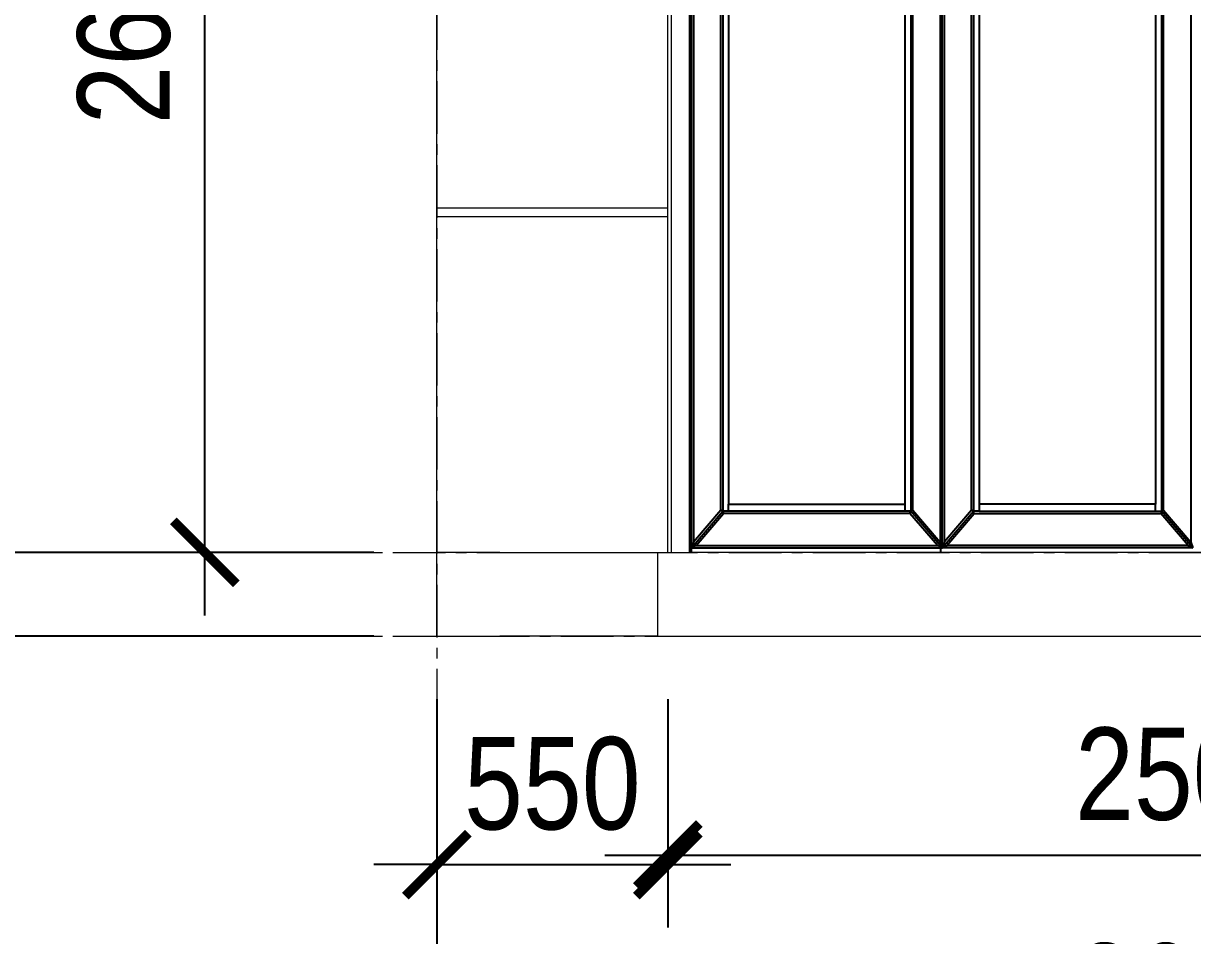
# Model space of a CAD drawing. Header units: inches. Extents: x 236662 to 497023, y -248575 to 81795.
# Drawn here: x 291376 to 294160, y -101165 to -98991 of the extents above; entities that cross this region are included whole.
import ezdxf

# ---------------------------------------------------------------- set-up
doc = ezdxf.new("R2010")
doc.units = ezdxf.units.IN
doc.header["$LTSCALE"] = 10
doc.header["$MEASUREMENT"] = 0
doc.linetypes.add('CENTER', pattern=[2, 1.25, -0.25, 0.25, -0.25])
for name, color, linetype, lineweight in [('02. HP_BE TONG', 1, 'Continuous', 35), ('05. HP_TRUC', 251, 'CENTER', 5), ('06. HP_THAY 1', 134, 'Continuous', 15)]:
    doc.layers.add(name, color=color, linetype=linetype, lineweight=lineweight)
doc.layers.add('04. HP_CUA', color=153, linetype='Continuous')
doc.layers.add('08. HP_DIM', color=118, linetype='Continuous')
doc.styles.add('text2', font='VHELVCN.TTF')
doc.dimstyles.new('AL-100', dxfattribs={"dimtxt": 220, "dimasz": 150, "dimexe": 150, "dimexo": 150, "dimgap": 80, "dimtad": 1, "dimdec": 0, "dimzin": 9, "dimtxsty": 'text2', "dimblk": 'ARCHTICK', "dimcen": 1, "dimdle": 150, "dimclrd": 256, "dimclre": 256, "dimclrt": 7, "dimadec": 0, "dimazin": 0, "dimtfac": 1, "dimtdec": 0, "dimtix": 1, "dimtmove": 2, "dimatfit": 3, "dimldrblk": 'ARCHTICK', "dimfxl": 1, "dimtolj": 1, "dimtzin": 0, "dimlwd": -1, "dimlwe": -1, "dimarcsym": 0})

# ---------------------------------------------------------------- blocks, each defined once
blk = doc.blocks.new('KHUNG TEN A-3')
at = {"layer": '02. HP_BE TONG', "color": 1, "const_width": 0.5}
blk.add_lwpolyline([(15, 5), (415, 5), (415, 292), (15, 292)], close=True, dxfattribs=at)
at = {"layer": '06. HP_THAY 1'}
blk.add_lwpolyline([(0, 297), (420, 297), (420, 0), (0, 0)], close=True, dxfattribs=at)
at = {"layer": 'Defpoints'}
blk.add_lwpolyline([(0, 0), (420, 0), (420, 297), (0, 297)], close=True, dxfattribs=at)
blk = doc.blocks.new('_ArchTick')
at = {"color": 0, "linetype": 'ByBlock', "const_width": 0.15}
blk.add_lwpolyline([(-0.5, -0.5), (0.5, 0.5)], dxfattribs=at)
blk = doc.blocks.new('*D244')
at = {"layer": '08. HP_DIM', "transparency": 16777216}
for p, q in [((292360.4, -100601.7), (292360.4, -101145.6)), ((292910.4, -100601.7), (292910.4, -101145.6)), ((292360.4, -100995.6), (292210.4, -100995.6)), ((292360.4, -100995.6), (292910.4, -100995.6)), ((292910.4, -100995.6), (293060.4, -100995.6))]:
    blk.add_line(p, q, dxfattribs=at)
at = {"layer": 'Defpoints', "color": 0, "transparency": 16777216}
for p in [(292360.4, -100451.7), (292910.4, -100451.7), (292910.4, -100995.6)]:
    blk.add_point(p, dxfattribs=at)
at = {"layer": '08. HP_DIM', "transparency": 16777216, "xscale": 150, "yscale": 150, "zscale": 150}
blk.add_blockref('_ArchTick', (292360.4, -100995.6), dxfattribs=at)
at = {"layer": '08. HP_DIM', "transparency": 16777216, "xscale": 150, "yscale": 150, "zscale": 150, "rotation": 180}
blk.add_blockref('_ArchTick', (292910.4, -100995.6), dxfattribs=at)
at = {"layer": '08. HP_DIM', "color": 7, "transparency": 16777216, "insert": (292635.4, -100803.3), "char_height": 220, "attachment_point": 5, "style": 'text2'}
blk.add_mtext('\\A1;550', dxfattribs=at)
blk = doc.blocks.new('*D245')
at = {"layer": '08. HP_DIM', "transparency": 16777216}
for p, q in [((292910.4, -100601.7), (292910.4, -101122.8)), ((295410.4, -100601.7), (295410.4, -101122.8)), ((292760.4, -100972.8), (295560.4, -100972.8))]:
    blk.add_line(p, q, dxfattribs=at)
at = {"layer": 'Defpoints', "color": 0, "transparency": 16777216}
for p in [(292910.4, -100451.7), (295410.4, -100451.7), (295410.4, -100972.8)]:
    blk.add_point(p, dxfattribs=at)
at = {"layer": '08. HP_DIM', "transparency": 16777216, "xscale": 150, "yscale": 150, "zscale": 150, "rotation": 180}
blk.add_blockref('_ArchTick', (292910.4, -100972.8), dxfattribs=at)
at = {"layer": '08. HP_DIM', "transparency": 16777216, "xscale": 150, "yscale": 150, "zscale": 150}
blk.add_blockref('_ArchTick', (295410.4, -100972.8), dxfattribs=at)
at = {"layer": '08. HP_DIM', "color": 7, "transparency": 16777216, "insert": (294160.4, -100780.5), "char_height": 220, "attachment_point": 5, "style": 'text2'}
blk.add_mtext('\\A1;2500', dxfattribs=at)
blk = doc.blocks.new('*D247')
at = {"layer": '08. HP_DIM', "transparency": 16777216}
for p, q in [((292360.4, -100601.7), (292360.4, -101636.8)), ((295960.4, -100601.7), (295960.4, -101636.8)), ((292210.4, -101486.8), (296110.4, -101486.8))]:
    blk.add_line(p, q, dxfattribs=at)
at = {"layer": 'Defpoints', "color": 0, "transparency": 16777216}
for p in [(292360.4, -100451.7), (295960.4, -100451.7), (295960.4, -101486.8)]:
    blk.add_point(p, dxfattribs=at)
at = {"layer": '08. HP_DIM', "transparency": 16777216, "xscale": 150, "yscale": 150, "zscale": 150, "rotation": 180}
blk.add_blockref('_ArchTick', (292360.4, -101486.8), dxfattribs=at)
at = {"layer": '08. HP_DIM', "transparency": 16777216, "xscale": 150, "yscale": 150, "zscale": 150}
blk.add_blockref('_ArchTick', (295960.4, -101486.8), dxfattribs=at)
at = {"layer": '08. HP_DIM', "color": 7, "transparency": 16777216, "insert": (294160.4, -101294.4), "char_height": 220, "attachment_point": 5, "style": 'text2'}
blk.add_mtext('\\A1;3600', dxfattribs=at)
blk = doc.blocks.new('*D248')
at = {"layer": '08. HP_DIM', "transparency": 16777216}
for p, q in [((291216.5, -100251.7), (291216.5, -100101.7)), ((292210.4, -100251.7), (291066.5, -100251.7)), ((291216.5, -100451.7), (291216.5, -100251.7)), ((292210.4, -100451.7), (291066.5, -100451.7)), ((291216.5, -100451.7), (291216.5, -100601.7))]:
    blk.add_line(p, q, dxfattribs=at)
at = {"layer": 'Defpoints', "color": 0, "transparency": 16777216}
for p in [(291216.5, -100251.7), (292360.4, -100251.7), (292360.4, -100451.7)]:
    blk.add_point(p, dxfattribs=at)
at = {"layer": '08. HP_DIM', "transparency": 16777216, "xscale": 150, "yscale": 150, "zscale": 150}
for p, rotation in [((291216.5, -100251.7), 270), ((291216.5, -100451.7), 90)]:
    blk.add_blockref('_ArchTick', p, dxfattribs=dict(at, rotation=rotation))
at = {"layer": '08. HP_DIM', "color": 7, "transparency": 16777216, "insert": (291024.1, -100351.7), "char_height": 220, "attachment_point": 5, "rotation": 90, "style": 'text2'}
blk.add_mtext('\\A1;200', dxfattribs=at)
blk = doc.blocks.new('*D249')
at = {"layer": '08. HP_DIM', "transparency": 16777216}
for p, q in [((291216.5, -100401.7), (291216.5, -96001.7)), ((292210.4, -96151.7), (291066.5, -96151.7)), ((292210.4, -100251.7), (291066.5, -100251.7))]:
    blk.add_line(p, q, dxfattribs=at)
at = {"layer": 'Defpoints', "color": 0, "transparency": 16777216}
for p in [(291216.5, -96151.7), (292360.4, -96151.7), (292360.4, -100251.7)]:
    blk.add_point(p, dxfattribs=at)
at = {"layer": '08. HP_DIM', "transparency": 16777216, "xscale": 150, "yscale": 150, "zscale": 150}
for p, rotation in [((291216.5, -96151.7), 90), ((291216.5, -100251.7), 270)]:
    blk.add_blockref('_ArchTick', p, dxfattribs=dict(at, rotation=rotation))
at = {"layer": '08. HP_DIM', "color": 7, "transparency": 16777216, "insert": (291024.1, -98201.7), "char_height": 220, "attachment_point": 5, "rotation": 90, "style": 'text2'}
blk.add_mtext('\\A1;4100', dxfattribs=at)
blk = doc.blocks.new('*D253')
at = {"layer": '08. HP_DIM', "transparency": 16777216}
for p, q in [((290534.5, -100401.7), (290534.5, -83540.7)), ((292210.4, -83690.7), (290384.5, -83690.7)), ((292210.4, -100251.7), (290384.5, -100251.7))]:
    blk.add_line(p, q, dxfattribs=at)
at = {"layer": 'Defpoints', "color": 0, "transparency": 16777216}
for p in [(290534.5, -83690.7), (292360.4, -83690.7, 4), (292360.4, -100251.7)]:
    blk.add_point(p, dxfattribs=at)
at = {"layer": '08. HP_DIM', "transparency": 16777216, "xscale": 150, "yscale": 150, "zscale": 150}
for p, rotation in [((290534.5, -83690.7), 90), ((290534.5, -100251.7), 270)]:
    blk.add_blockref('_ArchTick', p, dxfattribs=dict(at, rotation=rotation))
at = {"layer": '08. HP_DIM', "color": 7, "transparency": 16777216, "insert": (290342.1, -91971.2), "char_height": 220, "attachment_point": 5, "rotation": 90, "style": 'text2'}
blk.add_mtext('\\A1;16561', dxfattribs=at)
blk = doc.blocks.new('*D265')
at = {"layer": '08. HP_DIM', "transparency": 16777216}
for p, q in [((291808, -100401.7), (291808, -97501.7)), ((292760.4, -97651.7), (291658, -97651.7)), ((292210.4, -100251.7), (291658, -100251.7))]:
    blk.add_line(p, q, dxfattribs=at)
at = {"layer": 'Defpoints', "color": 0, "transparency": 16777216}
for p in [(291808, -97651.7), (292910.4, -97651.7), (292360.4, -100251.7)]:
    blk.add_point(p, dxfattribs=at)
at = {"layer": '08. HP_DIM', "transparency": 16777216, "xscale": 150, "yscale": 150, "zscale": 150}
for p, rotation in [((291808, -97651.7), 90), ((291808, -100251.7), 270)]:
    blk.add_blockref('_ArchTick', p, dxfattribs=dict(at, rotation=rotation))
at = {"layer": '08. HP_DIM', "color": 7, "transparency": 16777216, "insert": (291615.7, -98951.7), "char_height": 220, "attachment_point": 5, "rotation": 90, "style": 'text2'}
blk.add_mtext('\\A1;2600', dxfattribs=at)

msp = doc.modelspace()

# ---------------------------------------------------------------- linework, layer by layer
at = {"layer": '04. HP_CUA'}
for p, q in [((292961.7, -98086.5), (292961.7, -100251.7)), ((292966.4, -100240.8), (292966.4, -98086.5)), ((292971.1, -98086.5), (292971.1, -100227.6)), ((293036.4, -100151.1), (293036.4, -98086.5)), ((293041, -98086.5), (293041, -100153.4)), ((293055, -98086.5), (293055, -100137)), ((293474.8, -98086.5), (293474.8, -100137)), ((293488.8, -98086.5), (293488.8, -100153.4)), ((293493.5, -100151.1), (293493.5, -98086.5)), ((293558.8, -98086.5), (293558.8, -100227.6)), ((293563.4, -100240.8), (293563.4, -98086.5)), ((293568.1, -98086.5), (293568.1, -100227.6)), ((293633.4, -100151.1), (293633.4, -98086.5)), ((293638, -98086.5), (293638, -100153.4)), ((293652, -98086.5), (293652, -100137)), ((294071.8, -98086.5), (294071.8, -100137)), ((294085.8, -98086.5), (294085.8, -100153.4)), ((294090.5, -100151.1), (294090.5, -98086.5)), ((294155.8, -98086.5), (294155.8, -100227.6)), ((293055, -100137), (293474.8, -100137)), ((293055, -100153.4), (293055, -100137)), ((293474.8, -100137), (293474.8, -100153.4)), ((294071.8, -100137), (293652, -100137)), ((293652, -100137), (293652, -100153.4)), ((294071.8, -100153.4), (294071.8, -100137)), ((292966.4, -100240.8), (293041, -100153.4)), ((293036.4, -100151.1), (292971.1, -100227.6)), ((292977.7, -100235.3), (293043, -100158.9)), ((293041, -100153.4), (293036.4, -100151.1)), ((293041, -100153.4), (293043, -100158.9)), ((293055, -100153.4), (293041, -100153.4)), ((293486.9, -100158.9), (293043, -100158.9)), ((293474.8, -100153.4), (293055, -100153.4)), ((293488.8, -100153.4), (293474.8, -100153.4)), ((293486.9, -100158.9), (293488.8, -100153.4)), ((293552.2, -100235.3), (293486.9, -100158.9)), ((293488.8, -100153.4), (293493.5, -100151.1)), ((293563.4, -100240.8), (293488.8, -100153.4)), ((293493.5, -100151.1), (293558.8, -100227.6)), ((293563.4, -100240.8), (293638, -100153.4)), ((293633.4, -100151.1), (293568.1, -100227.6)), ((293574.7, -100235.3), (293640, -100158.9)), ((293638, -100153.4), (293633.4, -100151.1)), ((293640, -100158.9), (293638, -100153.4)), ((293652, -100153.4), (293638, -100153.4)), ((293640, -100158.9), (294083.9, -100158.9)), ((293652, -100153.4), (294071.8, -100153.4)), ((294071.8, -100153.4), (294085.8, -100153.4)), ((294085.8, -100153.4), (294083.9, -100158.9)), ((294149.2, -100235.3), (294083.9, -100158.9)), ((294085.8, -100153.4), (294090.5, -100151.1)), ((294160.4, -100240.8), (294085.8, -100153.4)), ((294090.5, -100151.1), (294155.8, -100227.6)), ((292971.1, -100227.6), (292966.4, -100240.8)), ((293558.8, -100227.6), (293563.4, -100240.8)), ((293568.1, -100227.6), (293563.4, -100240.8)), ((294155.8, -100227.6), (294160.4, -100240.8)), ((292977.7, -100235.3), (292966.4, -100240.8)), ((292966.4, -100251.7), (292966.4, -100240.8)), ((292966.4, -100240.8), (293110.4, -100240.8)), ((292977.7, -100235.3), (293552.2, -100235.3)), ((293110.4, -100240.8), (293560.4, -100240.8)), ((293563.4, -100240.8), (293552.2, -100235.3)), ((293560.4, -100251.7), (293560.4, -100240.8)), ((293560.4, -100240.8), (293563.4, -100240.8)), ((293563.4, -100240.8), (293574.7, -100235.3)), ((294160.4, -100240.8), (293563.4, -100240.8)), ((294149.2, -100235.3), (293574.7, -100235.3)), ((294149.2, -100235.3), (294160.4, -100240.8))]:
    msp.add_line(p, q, dxfattribs=at)
at = {"layer": '05. HP_TRUC', "ltscale": 10}
for p, q in [((292360.4, -83129.3), (292360.4, -101712.8)), ((288055.7, -100251.7), (297231.7, -100251.7)), ((288055.7, -100251.7), (297231.7, -100251.7)), ((288055.7, -100451.7), (297231.7, -100451.7))]:
    msp.add_line(p, q, dxfattribs=at)
at = {"layer": '06. HP_THAY 1'}
for p, q in [((292918.9, -100251.7), (292918.9, -98086.5)), ((292360.4, -99431.7), (292360.4, -98631.7)), ((292910.4, -99431.7), (292910.4, -98631.7)), ((292360.4, -99451.7), (292360.4, -99431.7)), ((292870, -99431.7), (292360.4, -99431.7)), ((292910.4, -99431.7), (292870, -99431.7)), ((292910.4, -99451.7), (292910.4, -99431.7)), ((292360.4, -100251.7), (292360.4, -99451.7)), ((292360.4, -99451.7), (292870, -99451.7)), ((292870, -99451.7), (292910.4, -99451.7)), ((292910.4, -100251.7), (292910.4, -99451.7)), ((292360.4, -100451.7), (292360.4, -100251.7)), ((292510.4, -100251.7), (292360.4, -100251.7)), ((292510.4, -100251.7), (292885.4, -100251.7)), ((292885.4, -100251.7), (292885.4, -100451.7)), ((292885.4, -100251.7), (292910.4, -100251.7)), ((292910.4, -100251.7), (292918.9, -100251.7)), ((292918.9, -100251.7), (292961.7, -100251.7)), ((292961.7, -100251.7), (292966.4, -100251.7)), ((293110.4, -100251.7), (292966.4, -100251.7)), ((293560.4, -100251.7), (293110.4, -100251.7)), ((294360.4, -100251.7), (293560.4, -100251.7)), ((292360.4, -100451.7), (292510.4, -100451.7)), ((292885.4, -100451.7), (292510.4, -100451.7)), ((292885.4, -100451.7), (295435.4, -100451.7))]:
    msp.add_line(p, q, dxfattribs=at)

# ---------------------------------------------------------------- block references
at = {"color": 1, "extrusion": (-2.60012e-09, -0.006863, 0.999976), "xscale": 75.4676488820624, "yscale": 75.4676488820624, "zscale": 75.4676488820624, "rotation": 269.9999565870517}
msp.add_blockref('KHUNG TEN A-3', (282444.6, -78209.2, 567.6), dxfattribs=at)

# ---------------------------------------------------------------- dimensions: what is measured, and where the dimension line sits
at = {"layer": '08. HP_DIM'}
for base, p1, p2, picture, middle in [((290534.5, -83690.7), (292360.4, -100251.7), (292360.4, -83690.7, 4), '*D253', (290342.1, -91971.2)), ((291216.5, -96151.7), (292360.4, -100251.7), (292360.4, -96151.7), '*D249', (291024.1, -98201.7)), ((291808, -97651.7), (292360.4, -100251.7), (292910.4, -97651.7), '*D265', (291615.7, -98951.7)), ((291216.5, -100251.7), (292360.4, -100451.7), (292360.4, -100251.7), '*D248', (291024.1, -100351.7))]:
    dim = msp.add_linear_dim(base=base, p1=p1, p2=p2, angle=90, dimstyle='AL-100', dxfattribs=at)
    dim.commit()
    dim.dimension.update_dxf_attribs({"geometry": picture, "text_midpoint": middle})
for base, p1, p2, picture, middle in [((292910.4, -100995.6), (292360.4, -100451.7), (292910.4, -100451.7), '*D244', (292635.4, -100803.3)), ((295960.4, -101486.8), (292360.4, -100451.7), (295960.4, -100451.7), '*D247', (294160.4, -101294.4)), ((295410.4, -100972.8), (292910.4, -100451.7), (295410.4, -100451.7), '*D245', (294160.4, -100780.5))]:
    dim = msp.add_linear_dim(base=base, p1=p1, p2=p2, dimstyle='AL-100', dxfattribs=at)
    dim.commit()
    dim.dimension.update_dxf_attribs({"geometry": picture, "text_midpoint": middle})

doc.saveas('drawing.dxf')
